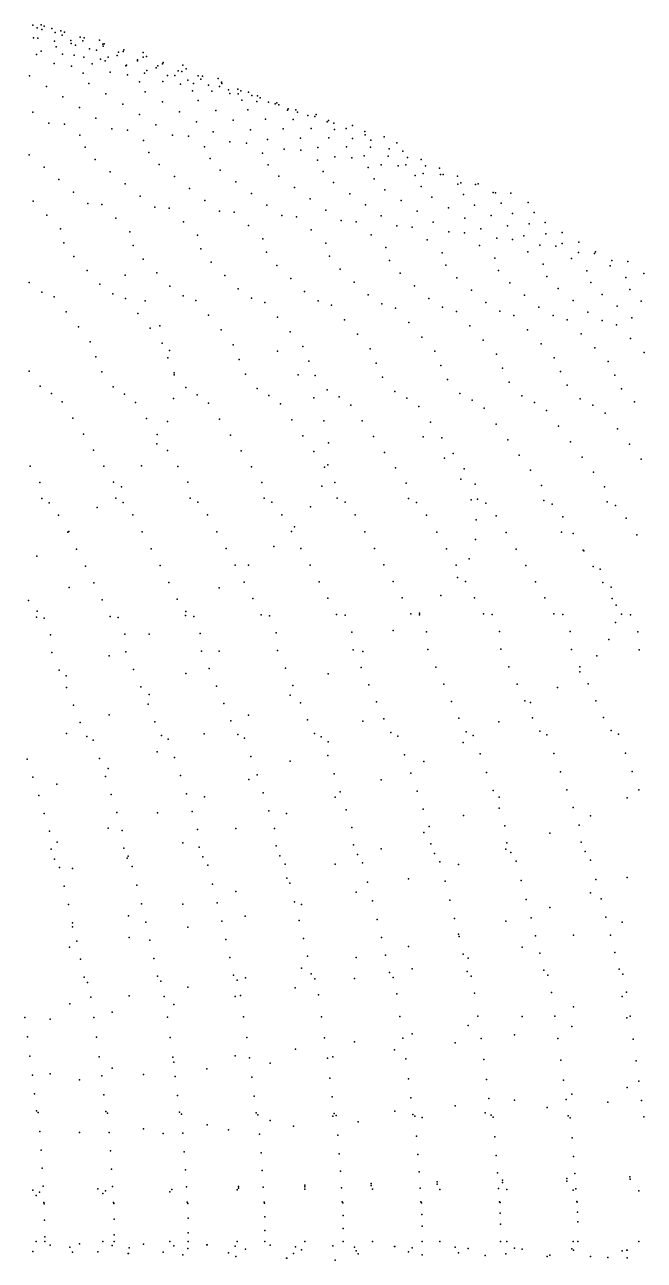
# Model space of a CAD drawing. Extents: x 0 to 4.6, y -1.66 to 1.66.
# Drawn here: x 3.451 to 4.026, y -0.017 to 1.129 of the extents above; entities that cross this region are included whole.
import ezdxf

# ---------------------------------------------------------------- set-up
doc = ezdxf.new("R2010")
doc.units = 0
doc.layers.get('0').update_dxf_attribs({"linetype": 'CONTINUOUS'})

msp = doc.modelspace()

# ---------------------------------------------------------------- linework, layer by layer
at = {"color": 2}
for p in [(3.4587, 1.1289, 12.056), (3.4628, 1.1262, 14.156), (3.4665, 1.1292, 12.756), (3.467, 1.1246, 14.156), (3.4693, 1.1277, 13.456), (3.4764, 1.1258, 12.056), (3.4594, 1.1171, 14.856), (3.4634, 1.1167, 11.356), (3.479, 1.1139, 14.856), (3.4794, 1.122, 12.056), (3.4847, 1.1234, 12.756), (3.4861, 1.1195, 14.156), (3.488, 1.1223, 13.456), (3.4939, 1.1144, 12.056), (3.5027, 1.1177, 12.756), (3.5051, 1.1143, 14.156), (3.5065, 1.1169, 13.456), (3.5206, 1.1147, 12.756), (3.4623, 1.1015, 10.656), (3.4665, 1.1046, 15.556), (3.4804, 1.1088, 11.356), (3.4864, 1.1018, 15.556), (3.4943, 1.1118, 14.856), (3.4972, 1.1009, 11.356), (3.4985, 1.1103, 14.856), (3.5113, 1.1068, 12.056), (3.5178, 1.1055, 14.856), (3.5236, 1.1111, 12.756), (3.524, 1.1092, 14.156), (3.5249, 1.1115, 13.456), (3.5384, 1.1038, 12.756), (3.5427, 1.1042, 14.156), (3.5432, 1.106, 13.456), (3.5613, 1.1033, 13.456), (3.4786, 1.0933, 10.656), (3.4947, 1.0907, 10.656), (3.5061, 1.099, 15.556), (3.5139, 1.093, 11.356), (3.5216, 1.0971, 15.556), (3.5258, 1.0957, 15.556), (3.5286, 1.0992, 12.056), (3.537, 1.1006, 14.856), (3.5452, 1.0911, 15.556), (3.5456, 1.0917, 12.056), (3.556, 1.0965, 12.756), (3.556, 1.0958, 14.856), (3.5613, 1.0991, 14.156), (3.5643, 1.0998, 13.456), (3.5749, 1.0911, 14.856), (3.5792, 1.0928, 13.456), (3.5798, 1.094, 14.156), (3.5981, 1.0915, 14.156), (3.4557, 1.0817, 9.956), (3.5055, 1.0841, 10.656), (3.5305, 1.0851, 11.356), (3.5468, 1.0826, 11.356), (3.5625, 1.0841, 12.056), (3.5646, 1.0866, 15.556), (3.5734, 1.0892, 12.756), (3.5838, 1.0821, 15.556), (3.5907, 1.082, 12.756), (3.5937, 1.0863, 14.856), (3.597, 1.0858, 13.456), (3.6011, 1.0881, 14.156), (3.6123, 1.0816, 14.856), (3.6147, 1.0788, 13.456), (3.6162, 1.0814, 14.156), (3.6307, 1.0792, 14.856), (3.4713, 1.0719, 9.956), (3.5107, 1.0745, 10.656), (3.5578, 1.0762, 11.356), (3.5631, 1.0669, 11.356), (3.5793, 1.0765, 12.056), (3.5959, 1.0741, 12.056), (3.6028, 1.0777, 15.556), (3.607, 1.0679, 12.056), (3.6078, 1.0747, 12.756), (3.6217, 1.0732, 15.556), (3.6248, 1.0675, 12.756), (3.6322, 1.0718, 13.456), (3.6338, 1.076, 14.856), (3.6342, 1.0746, 14.156), (3.6405, 1.0689, 15.556), (3.649, 1.0695, 14.856), (3.652, 1.0679, 14.156), (3.6591, 1.0666, 15.556), (3.4867, 1.0621, 9.956), (3.5265, 1.065, 10.656), (3.5422, 1.0554, 10.656), (3.5791, 1.0576, 11.356), (3.6124, 1.0588, 12.056), (3.6416, 1.0652, 12.756), (3.6495, 1.0649, 13.456), (3.6529, 1.0591, 12.756), (3.6622, 1.0635, 15.556), (3.6667, 1.058, 13.456), (3.6672, 1.0631, 14.856), (3.6697, 1.0613, 14.156), (3.6775, 1.0573, 15.556), (3.6837, 1.0558, 13.456), (3.6852, 1.0567, 14.856), (3.4588, 1.0481, 9.256), (3.502, 1.0522, 9.956), (3.5577, 1.0458, 10.656), (3.595, 1.0483, 11.356), (3.6287, 1.0497, 12.056), (3.6583, 1.0503, 12.756), (3.6872, 1.0547, 14.156), (3.6951, 1.0499, 13.456), (3.6958, 1.0511, 15.556), (3.703, 1.0503, 14.856), (3.7045, 1.0481, 14.156), (3.714, 1.045, 15.556), (3.7207, 1.044, 14.856), (3.7217, 1.046, 14.156), (3.4735, 1.0379, 9.256), (3.488, 1.0368, 9.256), (3.5171, 1.0424, 9.956), (3.532, 1.0325, 9.956), (3.5731, 1.0363, 10.656), (3.6108, 1.039, 11.356), (3.6448, 1.0407, 12.056), (3.6748, 1.0415, 12.756), (3.6911, 1.0327, 12.756), (3.7005, 1.0413, 13.456), (3.7172, 1.0328, 13.456), (3.7319, 1.0389, 15.556), (3.7332, 1.0402, 14.156), (3.7382, 1.0377, 14.856), (3.7497, 1.0329, 15.556), (3.7555, 1.0357, 14.856), (3.5024, 1.0267, 9.256), (3.5468, 1.0314, 9.956), (3.5615, 1.0216, 9.956), (3.5883, 1.0267, 10.656), (3.6033, 1.0256, 10.656), (3.6263, 1.0297, 11.356), (3.6418, 1.0205, 11.356), (3.6608, 1.0317, 12.056), (3.6765, 1.0228, 12.056), (3.7073, 1.024, 12.756), (3.7337, 1.0243, 13.456), (3.7388, 1.0319, 14.156), (3.7556, 1.0236, 14.156), (3.7671, 1.0301, 14.856), (3.7674, 1.0269, 15.556), (3.7727, 1.022, 14.856), (3.7849, 1.0251, 15.556), (3.5074, 1.0154, 9.256), (3.5665, 1.0105, 9.956), (3.6181, 1.016, 10.656), (3.657, 1.0194, 11.356), (3.6721, 1.0099, 11.356), (3.6922, 1.0138, 12.056), (3.7076, 1.0128, 12.056), (3.7233, 1.0153, 12.756), (3.7501, 1.0158, 13.456), (3.7723, 1.0154, 14.156), (3.7897, 1.014, 14.856), (3.7966, 1.0196, 15.556), (3.8022, 1.0118, 15.556), (3.4555, 1.0085, 8.556), (3.5166, 1.0041, 9.256), (3.5759, 0.9994, 9.956), (3.6233, 1.0051, 10.656), (3.6773, 0.9993, 11.356), (3.7229, 1.0035, 12.056), (3.7391, 1.0067, 12.756), (3.7548, 1.0057, 12.756), (3.7663, 1.0074, 13.456), (3.7823, 0.9991, 13.456), (3.7888, 1.0072, 14.156), (3.7981, 0.9981, 13.456), (3.8052, 0.9991, 14.156), (3.8066, 1.006, 14.856), (3.8193, 1.004, 15.556), (3.8232, 0.9981, 14.856), (3.4693, 0.9969, 8.556), (3.5307, 0.9928, 9.256), (3.5902, 0.9883, 9.956), (3.6328, 0.9942, 10.656), (3.687, 0.9886, 11.356), (3.7282, 0.993, 12.056), (3.7702, 0.9966, 12.756), (3.7756, 0.9863, 12.756), (3.8138, 0.9892, 13.456), (3.8213, 0.991, 14.156), (3.8363, 0.9962, 15.556), (3.8373, 0.9901, 14.156), (3.8397, 0.9903, 14.856), (3.8531, 0.9886, 15.556), (3.483, 0.9854, 8.556), (3.5446, 0.9815, 9.256), (3.6043, 0.9773, 9.956), (3.6473, 0.9834, 10.656), (3.7017, 0.978, 11.356), (3.738, 0.9826, 12.056), (3.7856, 0.9761, 12.756), (3.8192, 0.9791, 13.456), (3.8532, 0.9813, 14.156), (3.8561, 0.9825, 14.856), (3.8697, 0.981, 15.556), (3.8722, 0.9816, 14.856), (3.4591, 0.9653, 7.856), (3.4964, 0.9739, 8.556), (3.5097, 0.9634, 8.556), (3.5583, 0.9702, 9.256), (3.6183, 0.9662, 9.956), (3.6617, 0.9726, 10.656), (3.7163, 0.9675, 11.356), (3.753, 0.9722, 12.056), (3.8007, 0.966, 12.756), (3.8293, 0.9692, 13.456), (3.8587, 0.9715, 14.156), (3.8862, 0.9736, 15.556), (3.8882, 0.9731, 14.856), (3.8937, 0.9635, 14.856), (3.9024, 0.9727, 15.556), (3.9185, 0.9643, 15.556), (3.4718, 0.9525, 7.856), (3.5229, 0.9622, 8.556), (3.5719, 0.96, 9.256), (3.5852, 0.9589, 9.256), (3.6321, 0.9562, 9.956), (3.6457, 0.9551, 9.956), (3.6759, 0.9618, 10.656), (3.6899, 0.952, 10.656), (3.7307, 0.957, 11.356), (3.7677, 0.9619, 12.056), (3.7823, 0.9517, 12.056), (3.8156, 0.956, 12.756), (3.8446, 0.9593, 13.456), (3.8688, 0.9618, 14.156), (3.8843, 0.9522, 14.156), (3.904, 0.954, 14.856), (3.9241, 0.9549, 15.556), (3.5359, 0.9495, 8.556), (3.5985, 0.9463, 9.256), (3.6591, 0.9427, 9.956), (3.7037, 0.951, 10.656), (3.7449, 0.9475, 11.356), (3.7589, 0.9464, 11.356), (3.7967, 0.9424, 12.056), (3.8109, 0.9414, 12.056), (3.8304, 0.946, 12.756), (3.8597, 0.9495, 13.456), (3.8996, 0.9426, 14.156), (3.9196, 0.9445, 14.856), (3.9344, 0.9456, 15.556), (3.4844, 0.9396, 7.856), (3.5487, 0.9369, 8.556), (3.6115, 0.9338, 9.256), (3.6723, 0.9304, 9.956), (3.7173, 0.9387, 10.656), (3.7728, 0.9343, 11.356), (3.825, 0.9295, 12.056), (3.845, 0.937, 12.756), (3.8594, 0.9359, 12.756), (3.8746, 0.9398, 13.456), (3.8894, 0.931, 13.456), (3.904, 0.93, 13.456), (3.9146, 0.9332, 14.156), (3.935, 0.9352, 14.856), (3.9502, 0.9365, 15.556), (3.4876, 0.9268, 7.856), (3.5519, 0.9242, 8.556), (3.6148, 0.9213, 9.256), (3.6757, 0.9181, 9.956), (3.7308, 0.9265, 10.656), (3.7864, 0.9223, 11.356), (3.8388, 0.9176, 12.056), (3.8736, 0.9242, 12.756), (3.9183, 0.9184, 13.456), (3.9296, 0.9246, 14.156), (3.9443, 0.9236, 14.156), (3.9502, 0.9261, 14.856), (3.9653, 0.9178, 14.856), (3.9657, 0.9274, 15.556), (3.9811, 0.9185, 15.556), (3.4968, 0.914, 7.856), (3.5613, 0.9116, 8.556), (3.6244, 0.9089, 9.256), (3.6854, 0.9058, 9.956), (3.7342, 0.9144, 10.656), (3.7899, 0.9104, 11.356), (3.8423, 0.9059, 12.056), (3.8876, 0.9125, 12.756), (3.9325, 0.907, 13.456), (3.9588, 0.9122, 14.156), (3.9801, 0.9168, 14.856), (3.9962, 0.9104, 15.556), (4.0112, 0.9094, 15.556), (3.5091, 0.9012, 7.856), (3.5445, 0.8967, 16.256), (3.5738, 0.899, 8.556), (3.637, 0.8965, 9.256), (3.7441, 0.9024, 10.656), (3.7999, 0.8985, 11.356), (3.8912, 0.901, 12.756), (3.9361, 0.8956, 13.456), (3.9731, 0.9009, 14.156), (3.9948, 0.9055, 14.856), (4.0092, 0.8945, 14.856), (4.026, 0.8984, 15.556), (3.4553, 0.8901, 7.156), (3.5211, 0.8884, 7.856), (3.5861, 0.8864, 8.556), (3.6495, 0.8841, 9.256), (3.6983, 0.8936, 9.956), (3.7572, 0.8904, 10.656), (3.8132, 0.8868, 11.356), (3.8525, 0.8943, 12.056), (3.9015, 0.8896, 12.756), (3.9465, 0.8844, 13.456), (3.9768, 0.8898, 14.156), (4.0129, 0.8835, 14.856), (3.467, 0.881, 7.156), (3.4785, 0.8768, 7.156), (3.533, 0.8794, 7.856), (3.5448, 0.8752, 7.856), (3.5629, 0.873, 16.956), (3.5982, 0.8776, 8.556), (3.6101, 0.8734, 8.556), (3.6619, 0.8755, 9.256), (3.711, 0.8815, 9.956), (3.7236, 0.873, 9.956), (3.7701, 0.8785, 10.656), (3.8263, 0.8751, 11.356), (3.866, 0.8827, 12.056), (3.9152, 0.8782, 12.756), (3.9603, 0.8733, 13.456), (3.9873, 0.8788, 14.156), (4.0235, 0.8727, 14.856), (3.4898, 0.8628, 7.156), (3.5563, 0.8613, 7.856), (3.674, 0.8714, 9.256), (3.7359, 0.8689, 9.956), (3.7828, 0.8702, 10.656), (3.7954, 0.8661, 10.656), (3.8392, 0.867, 11.356), (3.852, 0.8629, 11.356), (3.8793, 0.8713, 12.056), (3.8924, 0.8633, 12.056), (3.9286, 0.867, 12.756), (3.974, 0.8623, 13.456), (4.0013, 0.8679, 14.156), (3.501, 0.8489, 7.156), (3.5767, 0.8496, 17.656), (3.6219, 0.8597, 8.556), (3.686, 0.8577, 9.256), (3.7481, 0.8554, 9.956), (3.8078, 0.8527, 10.656), (3.8645, 0.8496, 11.356), (3.9053, 0.8593, 12.056), (3.9419, 0.8592, 12.756), (3.955, 0.8553, 12.756), (3.9874, 0.8547, 13.456), (4.0006, 0.8508, 13.456), (4.015, 0.8572, 14.156), (3.5677, 0.8475, 7.856), (3.6335, 0.8459, 8.556), (3.6978, 0.8441, 9.256), (3.7601, 0.8419, 9.956), (3.8199, 0.8393, 10.656), (3.918, 0.8461, 12.056), (3.9678, 0.8422, 12.756), (4.0136, 0.8379, 13.456), (3.5119, 0.8349, 7.156), (3.5789, 0.8336, 7.856), (3.5857, 0.8267, 18.356), (3.6449, 0.8322, 8.556), (3.686, 0.8262, 16.256), (3.7094, 0.8305, 9.256), (3.7719, 0.8285, 9.956), (3.8319, 0.8261, 10.656), (3.8769, 0.8364, 11.356), (3.9306, 0.8331, 12.056), (3.9805, 0.8293, 12.756), (3.5172, 0.821, 7.156), (3.5842, 0.8199, 7.856), (3.6503, 0.8186, 8.556), (3.7149, 0.8171, 9.256), (3.7776, 0.8152, 9.956), (3.8891, 0.8233, 11.356), (3.9429, 0.8201, 12.056), (3.993, 0.8165, 12.756), (4.0265, 0.8251, 13.456), (3.4553, 0.8078, 6.456), (3.5227, 0.807, 7.156), (3.5899, 0.8061, 7.856), (3.59, 0.8043, 19.056), (3.6561, 0.805, 8.556), (3.7052, 0.8043, 16.956), (3.7208, 0.8036, 9.256), (3.8377, 0.8129, 10.656), (3.8949, 0.8103, 11.356), (3.9488, 0.8073, 12.056), (3.999, 0.8039, 12.756), (3.4657, 0.7937, 6.456), (3.5334, 0.7932, 7.156), (3.6007, 0.7924, 7.856), (3.6671, 0.7915, 8.556), (3.7835, 0.802, 9.956), (3.8437, 0.7999, 10.656), (3.901, 0.7975, 11.356), (3.955, 0.7947, 12.056), (4.0053, 0.7914, 12.756), (3.476, 0.7869, 6.456), (3.5438, 0.7864, 7.156), (3.5893, 0.7824, 19.756), (3.6114, 0.7858, 7.856), (3.678, 0.785, 8.556), (3.7195, 0.7828, 17.656), (3.732, 0.7903, 9.256), (3.7431, 0.7839, 9.256), (3.7949, 0.7888, 9.956), (3.8061, 0.7825, 9.956), (3.8553, 0.787, 10.656), (3.8667, 0.7807, 10.656), (3.9128, 0.7847, 11.356), (3.9669, 0.7821, 12.056), (3.4861, 0.7792, 6.456), (3.5541, 0.7787, 7.156), (3.6218, 0.7781, 7.856), (3.6886, 0.7773, 8.556), (3.7539, 0.7762, 9.256), (3.8171, 0.7749, 9.956), (3.8779, 0.7732, 10.656), (3.9244, 0.7786, 11.356), (3.9357, 0.7711, 11.356), (3.9787, 0.7761, 12.056), (3.9902, 0.7686, 12.056), (4.0174, 0.7791, 12.756), (3.496, 0.7642, 6.456), (3.5642, 0.7638, 7.156), (3.5839, 0.761, 20.456), (3.6321, 0.7632, 7.856), (3.6991, 0.7625, 8.556), (3.7289, 0.7617, 18.356), (3.7645, 0.7615, 9.256), (3.828, 0.7602, 9.956), (3.8889, 0.7586, 10.656), (3.5057, 0.7492, 6.456), (3.5741, 0.7489, 7.156), (3.6422, 0.7484, 7.856), (3.7094, 0.7478, 8.556), (3.775, 0.7469, 9.256), (3.8213, 0.7466, 16.256), (3.8386, 0.7457, 9.956), (3.9469, 0.7566, 11.356), (4.0015, 0.7542, 12.056), (3.5152, 0.7343, 6.456), (3.574, 0.7401, 21.156), (3.5838, 0.7341, 7.156), (3.7334, 0.7411, 19.056), (3.8997, 0.7441, 10.656), (3.9579, 0.7422, 11.356), (4.0127, 0.7399, 12.056), (3.6521, 0.7337, 7.856), (3.7195, 0.7331, 8.556), (3.7853, 0.7323, 9.256), (3.8411, 0.7268, 16.956), (3.8491, 0.7312, 9.956), (3.9104, 0.7298, 10.656), (3.9687, 0.728, 11.356), (4.0236, 0.7259, 12.056), (3.4562, 0.7195, 5.756), (3.5246, 0.7194, 6.456), (3.5596, 0.7199, 21.856), (3.5934, 0.7193, 7.156), (3.6618, 0.719, 7.856), (3.7294, 0.7186, 8.556), (3.7326, 0.7208, 19.756), (3.7954, 0.7179, 9.256), (3.8593, 0.717, 9.956), (3.9208, 0.7157, 10.656), (3.9792, 0.714, 11.356), (3.4652, 0.7045, 5.756), (3.5337, 0.7046, 6.456), (3.5411, 0.7002, 22.556), (3.6027, 0.7046, 7.156), (3.6714, 0.7045, 7.856), (3.727, 0.7011, 20.456), (3.7391, 0.7042, 8.556), (3.8053, 0.7036, 9.256), (3.856, 0.7074, 17.656), (3.8694, 0.7028, 9.956), (3.931, 0.7017, 10.656), (3.9896, 0.7002, 11.356), (3.4672, 0.6895, 5.756), (3.5358, 0.6898, 6.456), (3.6048, 0.6899, 7.156), (3.6735, 0.6899, 7.856), (3.7413, 0.6898, 8.556), (3.8075, 0.6895, 9.256), (3.8658, 0.6883, 18.356), (3.8716, 0.6888, 9.956), (3.474, 0.6856, 5.756), (3.5186, 0.6812, 23.256), (3.5427, 0.6859, 6.456), (3.6119, 0.6861, 7.156), (3.6807, 0.6861, 7.856), (3.7167, 0.6819, 21.156), (3.7486, 0.686, 8.556), (3.815, 0.6857, 9.256), (3.8792, 0.6851, 9.956), (3.9333, 0.6878, 10.656), (3.941, 0.6842, 10.656), (3.9919, 0.6865, 11.356), (3.9998, 0.6829, 11.356), (3.4827, 0.674, 5.756), (3.5516, 0.6742, 6.456), (3.6209, 0.6744, 7.156), (3.6899, 0.6745, 7.856), (3.7579, 0.6744, 8.556), (3.8244, 0.6741, 9.256), (3.8704, 0.6697, 19.056), (3.8889, 0.6735, 9.956), (3.9508, 0.6726, 10.656), (4.0097, 0.6714, 11.356), (3.4911, 0.6582, 5.756), (3.4922, 0.659, 23.956), (3.5602, 0.6585, 6.456), (3.6297, 0.6587, 7.156), (3.6989, 0.6588, 7.856), (3.7018, 0.6633, 21.856), (3.7671, 0.6587, 8.556), (3.8337, 0.6584, 9.256), (3.8983, 0.6579, 9.956), (3.9497, 0.6584, 16.256), (3.9604, 0.657, 10.656), (4.0194, 0.6558, 11.356), (3.4994, 0.6425, 5.756), (3.5686, 0.6428, 6.456), (3.6383, 0.6431, 7.156), (3.6825, 0.6451, 22.556), (3.7076, 0.6432, 7.856), (3.776, 0.6432, 8.556), (3.8428, 0.6429, 9.256), (3.8696, 0.6514, 19.756), (3.9076, 0.6424, 9.956), (3.4626, 0.6359, 24.656), (3.8638, 0.6336, 20.456), (3.9698, 0.6417, 10.656), (3.9702, 0.641, 16.956), (3.5075, 0.6268, 5.756), (3.5769, 0.6272, 6.456), (3.6467, 0.6275, 7.156), (3.6591, 0.6276, 23.256), (3.7162, 0.6277, 7.856), (3.7847, 0.6278, 8.556), (3.8517, 0.6276, 9.256), (3.9166, 0.6272, 9.956), (3.979, 0.6265, 10.656), (3.9856, 0.6239, 17.656), (3.5154, 0.6111, 5.756), (3.585, 0.6116, 6.456), (3.6549, 0.612, 7.156), (3.7246, 0.6123, 7.856), (3.7933, 0.6125, 8.556), (3.8531, 0.6162, 21.156), (3.8604, 0.6124, 9.256), (3.9255, 0.6121, 9.956), (3.988, 0.6115, 10.656), (3.4924, 0.6069, 23.956), (3.6317, 0.6066, 23.956), (3.663, 0.5967, 7.156), (3.7328, 0.5971, 7.856), (3.8016, 0.5974, 8.556), (3.8376, 0.5994, 21.856), (3.8689, 0.5974, 9.256), (3.9341, 0.5973, 9.956), (3.9957, 0.6071, 18.356), (3.9967, 0.5968, 10.656), (3.4548, 0.595, 5.056), (3.4627, 0.5848, 24.656), (3.5232, 0.5956, 5.756), (3.5929, 0.5962, 6.456), (4.0004, 0.5906, 19.056), (3.4622, 0.5794, 5.056), (3.4694, 0.5785, 5.056), (3.5307, 0.58, 5.756), (3.5381, 0.5792, 5.756), (3.6006, 0.5808, 6.456), (3.6008, 0.5845, 24.656), (3.6081, 0.5799, 6.456), (3.6708, 0.5814, 7.156), (3.6785, 0.5806, 7.156), (3.7408, 0.582, 7.856), (3.7486, 0.5811, 7.856), (3.8098, 0.5824, 8.556), (3.8176, 0.583, 22.556), (3.8177, 0.5816, 8.556), (3.8772, 0.5826, 9.256), (3.8853, 0.5818, 9.256), (3.9425, 0.5826, 9.956), (3.9508, 0.5818, 9.956), (3.9996, 0.5745, 19.756), (4.0053, 0.5823, 10.656), (4.0137, 0.5815, 10.656), (3.4753, 0.563, 5.056), (3.5441, 0.5636, 5.756), (3.5667, 0.5635, 25.356), (3.6142, 0.5643, 6.456), (3.6847, 0.5649, 7.156), (3.755, 0.5654, 7.856), (3.7934, 0.5671, 23.256), (3.8242, 0.5658, 8.556), (3.8919, 0.566, 9.256), (3.9575, 0.566, 9.956), (4.0205, 0.5657, 10.656), (3.9936, 0.5588, 20.456), (3.4765, 0.5466, 5.056), (3.5296, 0.5436, 26.056), (3.5452, 0.5472, 5.756), (3.6154, 0.5479, 6.456), (3.6318, 0.5479, 23.956), (3.686, 0.5485, 7.156), (3.7562, 0.549, 7.856), (3.765, 0.5475, 23.956), (3.8255, 0.5494, 8.556), (3.8932, 0.5496, 9.256), (3.9588, 0.5495, 9.956), (3.9825, 0.5434, 21.156), (4.0218, 0.5492, 10.656), (3.4833, 0.5302, 5.056), (3.5522, 0.5309, 5.756), (3.6225, 0.5316, 6.456), (3.6932, 0.5322, 7.156), (3.7636, 0.5327, 7.856), (3.833, 0.5331, 8.556), (3.9008, 0.5333, 9.256), (3.9665, 0.5286, 21.856), (3.9666, 0.5333, 9.956), (3.4898, 0.5248, 26.756), (3.6009, 0.5272, 24.656), (3.7003, 0.516, 7.156), (3.733, 0.5267, 24.656), (3.7708, 0.5166, 7.856), (3.8403, 0.5171, 8.556), (3.9083, 0.5173, 9.256), (3.9742, 0.5174, 9.956), (3.49, 0.514, 5.056), (3.559, 0.5146, 5.756), (3.5668, 0.5075, 25.356), (3.6294, 0.5154, 6.456), (3.6976, 0.5071, 25.356), (3.9459, 0.5141, 22.556), (3.4965, 0.4978, 5.056), (3.5657, 0.4985, 5.756), (3.6362, 0.4993, 6.456), (3.7072, 0.5, 7.156), (3.7778, 0.5007, 7.856), (3.8475, 0.5012, 8.556), (3.9156, 0.5016, 9.256), (3.9208, 0.5002, 23.256), (3.9815, 0.5017, 9.956), (3.5028, 0.4816, 5.056), (3.5297, 0.4889, 26.056), (3.5721, 0.4824, 5.756), (3.6427, 0.4833, 6.456), (3.6591, 0.4885, 26.056), (3.7138, 0.4842, 7.156), (3.7651, 0.4828, 23.956), (3.7846, 0.4849, 7.856), (3.8544, 0.4856, 8.556), (3.8915, 0.4822, 23.956), (3.9226, 0.4861, 9.256), (3.9887, 0.4863, 9.956), (3.4899, 0.4713, 26.756), (3.6179, 0.471, 26.756), (3.6491, 0.4706, 6.456), (3.7203, 0.4715, 7.156), (3.7912, 0.4724, 7.856), (3.8611, 0.4731, 8.556), (3.9295, 0.4737, 9.256), (3.9361, 0.4703, 9.256), (3.9957, 0.4741, 9.956), (4.0024, 0.4707, 9.956), (3.5089, 0.4686, 5.056), (3.5148, 0.4653, 5.056), (3.5783, 0.4696, 5.756), (3.5843, 0.4662, 5.756), (3.6553, 0.4672, 6.456), (3.7266, 0.4682, 7.156), (3.7331, 0.4637, 24.656), (3.7976, 0.469, 7.856), (3.8584, 0.4632, 24.656), (3.8676, 0.4697, 8.556), (3.4535, 0.4476, 4.356), (3.5205, 0.4483, 5.056), (3.5743, 0.4544, 27.456), (3.5902, 0.4492, 5.756), (3.6612, 0.4501, 6.456), (3.7327, 0.4509, 7.156), (3.8038, 0.4517, 7.856), (3.874, 0.4524, 8.556), (3.9425, 0.4529, 9.256), (4.009, 0.4532, 9.956), (3.5286, 0.4389, 28.156), (3.6977, 0.4458, 25.356), (3.8218, 0.4453, 25.356), (3.9487, 0.4358, 9.256), (4.0153, 0.4361, 9.956), (3.4589, 0.4308, 4.356), (3.4811, 0.4243, 28.856), (3.5261, 0.4315, 5.056), (3.5958, 0.4323, 5.756), (3.6592, 0.4288, 26.056), (3.667, 0.4331, 6.456), (3.7386, 0.4339, 7.156), (3.7821, 0.4283, 26.056), (3.8098, 0.4347, 7.856), (3.8801, 0.4353, 8.556), (3.4642, 0.414, 4.356), (3.5314, 0.4147, 5.056), (3.6013, 0.4155, 5.756), (3.618, 0.4128, 26.756), (3.6726, 0.4163, 6.456), (3.7442, 0.4172, 7.156), (3.8156, 0.4179, 7.856), (3.886, 0.4185, 8.556), (3.9547, 0.419, 9.256), (4.0214, 0.4193, 9.956), (3.7395, 0.4124, 26.756), (3.8212, 0.4013, 7.856), (3.8916, 0.4123, 23.956), (3.8916, 0.402, 8.556), (3.9605, 0.4026, 9.256), (4.0106, 0.4118, 23.956), (3.4693, 0.3973, 4.356), (3.5366, 0.398, 5.056), (3.5744, 0.3978, 27.456), (3.6066, 0.3989, 5.756), (3.6779, 0.3997, 6.456), (3.6944, 0.3973, 27.456), (3.7497, 0.4006, 7.156), (3.8585, 0.3954, 24.656), (3.9765, 0.3949, 24.656), (3.4741, 0.3807, 4.356), (3.5286, 0.3837, 28.156), (3.5416, 0.3815, 5.056), (3.6117, 0.3824, 5.756), (3.6471, 0.3832, 28.156), (3.6831, 0.3833, 6.456), (3.755, 0.3842, 7.156), (3.8219, 0.3795, 25.356), (3.8266, 0.3851, 7.856), (3.8971, 0.3858, 8.556), (3.9388, 0.379, 25.356), (3.9661, 0.3865, 9.256), (3.4812, 0.3705, 28.856), (3.5981, 0.3701, 28.856), (3.6847, 0.3671, 6.456), (3.7566, 0.3681, 7.156), (3.8282, 0.3691, 7.856), (3.8988, 0.37, 8.556), (3.9678, 0.3707, 9.256), (3.4757, 0.3641, 4.356), (3.5431, 0.365, 5.056), (3.5464, 0.3558, 5.056), (3.5474, 0.3577, 29.556), (3.6132, 0.366, 5.756), (3.6165, 0.3569, 5.756), (3.6881, 0.358, 6.456), (3.7601, 0.3591, 7.156), (3.7822, 0.3645, 26.056), (3.8317, 0.3602, 7.856), (3.8978, 0.364, 26.056), (3.9024, 0.3611, 8.556), (3.9715, 0.362, 9.256), (3.4788, 0.3548, 4.356), (3.4834, 0.3472, 4.356), (3.4956, 0.3461, 30.256), (3.551, 0.3481, 5.056), (3.6212, 0.3492, 5.756), (3.6929, 0.3502, 6.456), (3.7395, 0.3503, 26.756), (3.7649, 0.3513, 7.156), (3.8367, 0.3522, 7.856), (3.8539, 0.3499, 26.756), (3.9074, 0.3531, 8.556), (3.9766, 0.3539, 9.256), (3.6945, 0.3371, 27.456), (3.6974, 0.3326, 6.456), (3.7696, 0.3335, 7.156), (3.8075, 0.3367, 27.456), (3.8415, 0.3343, 7.856), (3.9123, 0.3351, 8.556), (3.9815, 0.3358, 9.256), (4.0107, 0.3379, 23.956), (3.4877, 0.3299, 4.356), (3.5554, 0.3307, 5.056), (3.6257, 0.3316, 5.756), (3.6472, 0.3247, 28.156), (3.7588, 0.3243, 28.156), (3.9766, 0.3235, 24.656), (3.4918, 0.3127, 4.356), (3.5596, 0.3134, 5.056), (3.5981, 0.3131, 28.856), (3.63, 0.3143, 5.756), (3.7018, 0.3152, 6.456), (3.7082, 0.3128, 28.856), (3.7741, 0.316, 7.156), (3.846, 0.3168, 7.856), (3.9169, 0.3175, 8.556), (3.9389, 0.3099, 25.356), (3.9863, 0.3181, 9.256), (3.5475, 0.3023, 29.556), (3.656, 0.3019, 29.556), (3.7783, 0.2989, 7.156), (3.8504, 0.2997, 7.856), (3.9213, 0.3004, 8.556), (3.9907, 0.301, 9.256), (3.4957, 0.2956, 4.356), (3.4957, 0.2921, 30.256), (3.5636, 0.2964, 5.056), (3.6026, 0.2917, 30.256), (3.6341, 0.2972, 5.756), (3.706, 0.298, 6.456), (3.8979, 0.2972, 26.056), (4.0059, 0.2963, 26.056), (3.4995, 0.2787, 4.356), (3.5482, 0.2821, 30.956), (3.5674, 0.2795, 5.056), (3.638, 0.2803, 5.756), (3.71, 0.2812, 6.456), (3.7824, 0.2821, 7.156), (3.854, 0.2852, 26.756), (3.8545, 0.2829, 7.856), (3.9256, 0.2837, 8.556), (3.9607, 0.2844, 26.756), (3.995, 0.2844, 9.256), (3.4929, 0.2731, 31.656), (3.7138, 0.2647, 6.456), (3.7862, 0.2657, 7.156), (3.8075, 0.2739, 27.456), (3.8584, 0.2666, 7.856), (3.913, 0.2732, 27.456), (3.9296, 0.2675, 8.556), (3.9991, 0.2682, 9.256), (3.5031, 0.2619, 4.356), (3.5711, 0.2627, 5.056), (3.6417, 0.2637, 5.756), (3.7082, 0.2537, 28.856), (3.7588, 0.2635, 28.156), (3.811, 0.2531, 28.856), (3.863, 0.2628, 28.156), (4.003, 0.2526, 9.256), (3.5064, 0.2452, 4.356), (3.5745, 0.2462, 5.056), (3.5777, 0.2415, 5.056), (3.6452, 0.2473, 5.756), (3.6485, 0.2426, 5.756), (3.6561, 0.2446, 29.556), (3.7173, 0.2484, 6.456), (3.7207, 0.2438, 6.456), (3.7574, 0.244, 29.556), (3.7899, 0.2496, 7.156), (3.7933, 0.245, 7.156), (3.8621, 0.2506, 7.856), (3.8656, 0.2461, 7.856), (3.9333, 0.2517, 8.556), (3.9369, 0.2472, 8.556), (4.0066, 0.2482, 9.256), (3.5096, 0.2404, 4.356), (3.6026, 0.236, 30.256), (3.7024, 0.2354, 30.256), (3.7966, 0.2297, 7.156), (3.8689, 0.2303, 7.856), (3.9403, 0.231, 8.556), (4.01, 0.2315, 9.256), (3.493, 0.2205, 31.656), (3.5126, 0.2268, 4.356), (3.5482, 0.228, 30.956), (3.5808, 0.2275, 5.056), (3.5897, 0.2199, 31.656), (3.6465, 0.2274, 30.956), (3.6516, 0.2282, 5.756), (3.7239, 0.2289, 6.456), (4.0059, 0.2274, 26.056), (3.4512, 0.208, 3.656), (3.5154, 0.208, 4.356), (3.5325, 0.2129, 32.356), (3.5837, 0.2082, 5.056), (3.6545, 0.2084, 5.756), (3.7269, 0.2086, 6.456), (3.7996, 0.2088, 7.156), (3.872, 0.209, 7.856), (3.913, 0.2087, 27.456), (3.9434, 0.2091, 8.556), (3.9608, 0.2177, 26.756), (4.0104, 0.2077, 27.456), (4.0132, 0.2092, 9.256), (3.4748, 0.2063, 33.056), (3.863, 0.2004, 28.156), (3.9592, 0.1994, 28.156), (3.4538, 0.1899, 3.656), (3.518, 0.1896, 4.356), (3.5863, 0.1894, 5.056), (3.6573, 0.1892, 5.756), (3.7296, 0.189, 6.456), (3.7574, 0.1854, 29.556), (3.8024, 0.1888, 7.156), (3.811, 0.1926, 28.856), (3.8509, 0.1845, 29.556), (3.8749, 0.1885, 7.856), (3.9059, 0.1917, 28.856), (3.9463, 0.1883, 8.556), (4.0162, 0.1879, 9.256), (3.4561, 0.172, 3.656), (3.6465, 0.1722, 30.956), (3.7025, 0.1786, 30.256), (3.7946, 0.1778, 30.256), (3.5204, 0.1715, 4.356), (3.5325, 0.1608, 32.356), (3.5888, 0.171, 5.056), (3.5898, 0.1663, 31.656), (3.6598, 0.1705, 5.756), (3.6791, 0.1655, 31.656), (3.7322, 0.17, 6.456), (3.7373, 0.1714, 30.956), (3.805, 0.1695, 7.156), (3.8775, 0.169, 7.856), (3.949, 0.1684, 8.556), (4.0189, 0.1678, 9.256), (3.4583, 0.1544, 3.656), (3.4749, 0.1556, 33.056), (3.5021, 0.15, 33.756), (3.5227, 0.1537, 4.356), (3.5614, 0.1549, 33.056), (3.591, 0.153, 5.056), (3.6204, 0.1601, 32.356), (3.6621, 0.1524, 5.756), (3.7345, 0.1517, 6.456), (3.8074, 0.1511, 7.156), (3.88, 0.1503, 7.856), (3.9515, 0.1496, 8.556), (4.0105, 0.1429, 27.456), (4.0215, 0.1488, 9.256), (3.4603, 0.137, 3.656), (3.5247, 0.1362, 4.356), (3.5931, 0.1355, 5.056), (3.6642, 0.1348, 5.756), (3.7367, 0.1341, 6.456), (3.8096, 0.1334, 7.156), (3.8822, 0.1326, 7.856), (3.9059, 0.1312, 28.856), (3.9538, 0.1318, 8.556), (3.9592, 0.1368, 28.156), (3.9925, 0.1294, 28.856), (4.0238, 0.131, 9.256), (3.4621, 0.1214, 3.656), (3.4637, 0.1197, 3.656), (3.5265, 0.1207, 4.356), (3.5282, 0.119, 4.356), (3.595, 0.12, 5.056), (3.5967, 0.1183, 5.056), (3.6661, 0.1193, 5.756), (3.6678, 0.1176, 5.756), (3.7373, 0.1164, 30.956), (3.7386, 0.1187, 6.456), (3.7404, 0.1169, 6.456), (3.7947, 0.121, 30.256), (3.8116, 0.118, 7.156), (3.8134, 0.1162, 7.156), (3.8202, 0.1151, 30.956), (3.851, 0.1259, 29.556), (3.8788, 0.1195, 30.256), (3.8842, 0.1173, 7.856), (3.8861, 0.1155, 7.856), (3.9364, 0.1243, 29.556), (3.9559, 0.1165, 8.556), (3.9577, 0.1147, 8.556), (4.0259, 0.1158, 9.256), (3.5614, 0.1046, 33.056), (3.6205, 0.1083, 32.356), (3.6404, 0.1035, 33.056), (3.6792, 0.1122, 31.656), (3.7007, 0.1071, 32.356), (3.7608, 0.1109, 31.656), (3.4651, 0.1021, 3.656), (3.5021, 0.1011, 33.756), (3.5296, 0.1012, 4.356), (3.5798, 0.1001, 33.756), (3.5981, 0.1004, 5.056), (3.6693, 0.0996, 5.756), (3.7419, 0.0987, 6.456), (3.815, 0.0979, 7.156), (3.8876, 0.097, 7.856), (3.9594, 0.0961, 8.556), (3.4664, 0.0848, 3.656), (3.5309, 0.084, 4.356), (3.5994, 0.0831, 5.056), (3.6706, 0.0823, 5.756), (3.7433, 0.0815, 6.456), (3.8163, 0.0806, 7.156), (3.889, 0.0797, 7.856), (3.9608, 0.0789, 8.556), (3.4674, 0.0679, 3.656), (3.5319, 0.0672, 4.356), (3.6005, 0.0665, 5.056), (3.6717, 0.0659, 5.756), (3.7444, 0.0652, 6.456), (3.8175, 0.0645, 7.156), (3.8902, 0.0638, 7.856), (3.9545, 0.0584, 30.256), (3.9619, 0.0631, 8.556), (4.0131, 0.0601, 29.556), (4.0132, 0.0577, 29.556), (3.4588, 0.0476, 35.156), (3.465, 0.0459, 35.856), (3.4683, 0.0513, 3.656), (3.5192, 0.0488, 34.456), (3.5263, 0.0471, 35.156), (3.5328, 0.0509, 4.356), (3.5859, 0.0461, 35.156), (3.5878, 0.0483, 34.456), (3.6014, 0.0506, 5.056), (3.6485, 0.048, 34.456), (3.6496, 0.0511, 33.756), (3.6496, 0.0495, 33.756), (3.6726, 0.0503, 5.756), (3.7113, 0.0524, 33.056), (3.7113, 0.0486, 33.756), (3.7114, 0.0507, 33.056), (3.7453, 0.0499, 6.456), (3.7729, 0.0538, 32.356), (3.7729, 0.052, 32.356), (3.7741, 0.0486, 33.056), (3.8184, 0.0496, 7.156), (3.8341, 0.0553, 31.656), (3.8341, 0.0533, 31.656), (3.8367, 0.0484, 32.356), (3.8912, 0.0492, 7.856), (3.8947, 0.0568, 30.956), (3.8947, 0.0547, 30.956), (3.8989, 0.0481, 31.656), (3.9545, 0.0561, 30.256), (3.9605, 0.0477, 30.956), (3.9629, 0.0489, 8.556), (4.0213, 0.047, 30.256), (3.4617, 0.0427, 36.556), (3.4689, 0.0363, 3.656), (3.4694, 0.0351, 3.656), (3.5236, 0.0444, 35.856), (3.5335, 0.0363, 4.356), (3.534, 0.0352, 4.356), (3.6021, 0.0365, 5.056), (3.6026, 0.0354, 5.056), (3.6734, 0.0366, 5.756), (3.6739, 0.0356, 5.756), (3.746, 0.0367, 6.456), (3.7465, 0.0358, 6.456), (3.8191, 0.0368, 7.156), (3.8197, 0.036, 7.156), (3.8919, 0.0369, 7.856), (3.8925, 0.0362, 7.856), (3.9637, 0.037, 8.556), (3.9642, 0.0364, 8.556), (3.7468, 0.024, 6.456), (3.82, 0.0251, 7.156), (3.8928, 0.0262, 7.856), (3.9646, 0.0273, 8.556), (3.4697, 0.0197, 3.656), (3.5343, 0.0207, 4.356), (3.6029, 0.0218, 5.056), (3.6742, 0.0229, 5.756), (3.747, 0.0121, 6.456), (3.8201, 0.0141, 7.156), (3.8929, 0.0162, 7.856), (3.9647, 0.0182, 8.556), (3.4617, 0, 36.556), (3.4617, 0, 36.556), (3.4698, 0.0044, 3.656), (3.4698, 0, 3.656), (3.4698, 0, 3.656), (3.5236, 0, 35.856), (3.5236, 0, 35.856), (3.5344, 0.0062, 4.356), (3.5344, 0, 4.356), (3.5344, 0, 4.356), (3.5859, 0, 35.156), (3.5859, 0, 35.156), (3.603, 0.0081, 5.056), (3.603, 0, 5.056), (3.603, 0, 5.056), (3.6485, 0, 34.456), (3.6485, 0, 34.456), (3.6743, 0.0101, 5.756), (3.6743, 0, 5.756), (3.6743, 0, 5.756), (3.7113, 0, 33.756), (3.7113, 0, 33.756), (3.747, 0, 6.456), (3.747, 0, 6.456), (3.7741, 0, 33.056), (3.7741, 0, 33.056), (3.8201, 0, 7.156), (3.8201, 0, 7.156), (3.8367, 0, 32.356), (3.8367, 0, 32.356), (3.8929, 0, 7.856), (3.8929, 0, 7.856), (3.8989, 0, 31.656), (3.8989, 0, 31.656), (3.9605, 0, 30.956), (3.9605, 0, 30.956), (3.9647, 0, 8.556), (3.9647, 0, 8.556), (4.0213, 0, 30.256), (4.0213, 0, 30.256), (3.4588, -0.0092, 35.156), (3.4749, -0.0033, 33.056), (3.493, -0.0053, 31.656), (3.4956, -0.0098, 30.256), (3.4957, -0.0098, 30.256), (3.5021, -0.0021, 33.756), (3.5021, -0.0021, 33.756), (3.5192, -0.0095, 34.456), (3.5325, -0.0036, 32.356), (3.5474, -0.011, 29.556), (3.5475, -0.011, 29.556), (3.5482, -0.0059, 30.956), (3.5614, -0.0025, 33.056), (3.5614, -0.0025, 33.056), (3.5798, -0.0099, 33.756), (3.5898, -0.004, 31.656), (3.6026, -0.0065, 30.256), (3.6204, -0.003, 32.356), (3.6205, -0.003, 32.356), (3.6404, -0.0104, 33.056), (3.6465, -0.0044, 30.956), (3.6561, -0.0071, 29.556), (3.6791, -0.0034, 31.656), (3.6792, -0.0034, 31.656), (3.7007, -0.011, 32.356), (3.7025, -0.0048, 30.256), (3.7082, -0.0078, 28.856), (3.7373, -0.004, 30.956), (3.7373, -0.004, 30.956), (3.7574, -0.0053, 29.556), (3.7588, -0.0086, 28.156), (3.7946, -0.0046, 30.256), (3.7947, -0.0046, 30.256), (3.8075, -0.0095, 27.456), (3.811, -0.0058, 28.856), (3.8509, -0.0053, 29.556), (3.851, -0.0053, 29.556), (3.854, -0.0105, 26.756), (3.863, -0.0064, 28.156), (3.9059, -0.0061, 28.856), (3.9059, -0.0061, 28.856), (3.913, -0.0071, 27.456), (3.9592, -0.0069, 28.156), (3.9592, -0.0069, 28.156), (3.9608, -0.0079, 26.756), (4.0059, -0.0087, 26.056), (4.0104, -0.0079, 27.456), (4.0105, -0.0079, 27.456), (3.5981, -0.0124, 28.856), (3.5981, -0.0124, 28.856), (3.6471, -0.0139, 28.156), (3.6472, -0.0139, 28.156), (3.6944, -0.0156, 27.456), (3.6945, -0.0156, 27.456), (3.7395, -0.0174, 26.756), (3.7395, -0.0174, 26.756), (3.7608, -0.0116, 31.656), (3.8202, -0.0123, 30.956), (3.8788, -0.0131, 30.256), (3.8979, -0.0115, 26.056), (3.9364, -0.0139, 29.556), (3.9389, -0.0127, 25.356), (3.9766, -0.014, 24.656), (3.9925, -0.0148, 28.856), (4.0107, -0.0153, 23.956)]:
    msp.add_point(p, dxfattribs=at)

doc.saveas('drawing.dxf')
